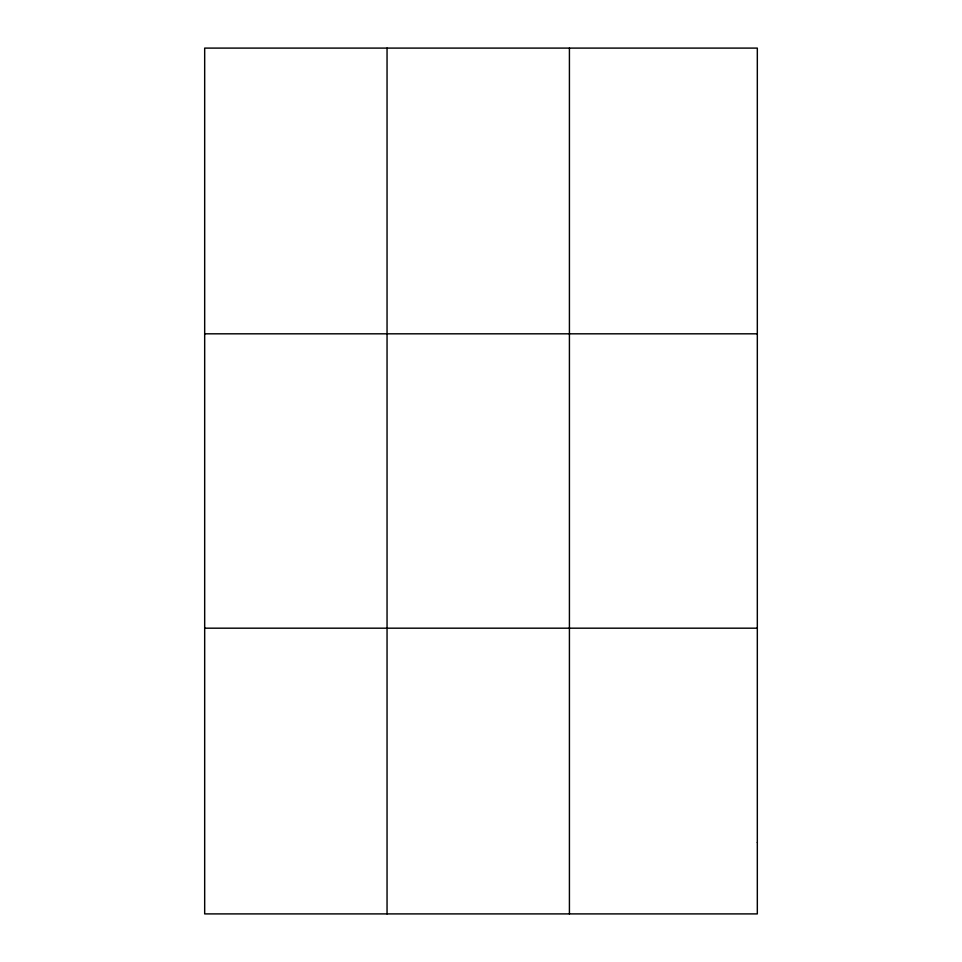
<?xml version="1.0" encoding="UTF-8"?>
<svg xmlns="http://www.w3.org/2000/svg" width="962" height="962" viewBox="0 0 962 962"><rect width="100%" height="100%" fill="white"/><g stroke="black" fill="none" stroke-linecap="round" stroke-linejoin="round"><path stroke-width="1.44" d="M387.049 48.1L387.049 913.9M569.42 48.1L569.42 913.9M204.678 333.814L757.322 333.814M204.678 628.186L757.322 628.186M757.322 842.471L757.322 913.9L204.678 913.9L204.678 48.1L757.322 48.1L757.322 842.471"/></g></svg>
